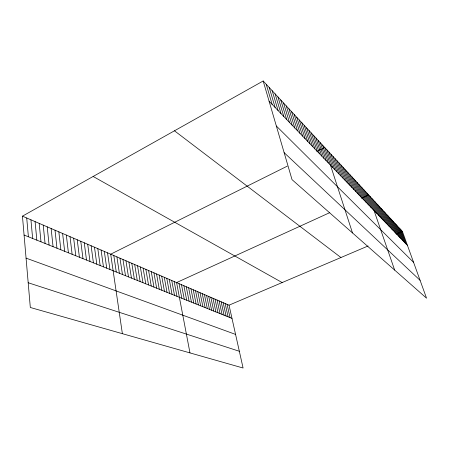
<?xml version="1.0" encoding="UTF-8"?>
<svg xmlns="http://www.w3.org/2000/svg" width="449" height="449" viewBox="0 0 449 449"><rect width="100%" height="100%" fill="white"/><g stroke="black" fill="none" stroke-linecap="round" stroke-linejoin="round"><path stroke-width="0.67" d="M22.45 216.16L229.035 305.174L243.083 368.012L30.319 307.486L22.45 216.16L263.176 80.988L402.377 231.375L426.55 298.192L292.03 179.639L263.176 80.988M287.265 166.147L110.695 254.185L122.375 333.674M316.972 151.335L324.717 147.474L352.499 232.93M329.779 212.63L176.586 282.573L189.972 352.903M361.417 198.183L368.618 194.9L394.66 270.085M229.035 305.174L368.085 245.973M396.153 234.024L402.377 231.375M28.186 282.752L239.339 351.27M26.064 258.13L235.568 334.404M24.078 235.04L231.993 318.397M93.139 176.468L282.152 282.556M174.47 130.799L340.937 257.53M284.144 152.677L420.084 280.322M276.348 126.017L413.591 262.373M269.08 101.177L407.445 245.379M401.148 230.04L406.227 244.11M399.902 228.698L404.998 242.825M398.639 227.334L403.752 241.528M397.371 225.959L402.495 240.215M396.08 224.567L401.221 238.89M394.778 223.164L399.936 237.549M393.464 221.744L398.633 236.196M392.134 220.302L397.32 234.827M390.787 218.848L395.99 233.435M389.429 217.378L394.643 232.038M388.048 215.896L393.285 230.618M386.656 214.392L391.904 229.181M385.253 212.871L390.512 227.727M383.828 211.327L389.103 226.262M382.385 209.773L387.678 224.775M380.926 208.196L386.235 223.271M379.45 206.602L384.776 221.75M377.957 204.991L383.294 220.212M376.447 203.358L381.802 218.652M374.921 201.708L380.286 217.075M373.372 200.035L378.754 215.475M371.806 198.346L377.205 213.859M370.223 196.634L375.633 212.225M367.041 193.193L372.485 208.942M365.447 191.47L370.902 207.292M363.83 189.725L369.303 205.625M362.197 187.963L367.68 203.936M360.541 186.172L366.042 202.224M358.863 184.365L364.38 200.495M357.168 182.53L362.697 198.739M355.451 180.678L360.996 196.965M353.711 178.797L359.267 195.169M351.954 176.895L357.522 193.345M350.169 174.97L355.748 191.504M348.362 173.017L353.958 189.635M346.533 171.041L352.139 187.738M344.68 169.037L350.299 185.824M342.8 167.006L348.435 183.877M340.898 164.951L346.544 181.907M338.967 162.869L344.63 179.914M337.014 160.759L342.688 177.888M335.033 158.615L340.718 175.84M333.029 156.448L338.726 173.757M330.992 154.248L336.705 171.653M328.932 152.02L334.651 169.514M326.838 149.764L332.574 167.348M322.567 145.15L328.326 162.92M320.39 142.793L326.154 160.658M318.173 140.402L323.954 158.362M315.933 137.983L321.72 156.039M313.655 135.519L319.458 153.676M311.348 133.027L317.157 151.279M309.007 130.496L314.822 148.849M306.628 127.926L312.453 146.38M304.214 125.322L310.051 143.876M301.767 122.678L307.61 141.334M299.281 119.99L305.135 138.747M296.755 117.262L302.615 136.126M294.196 114.495L300.061 133.465M291.592 111.683L297.468 130.76M288.948 108.832L294.83 128.01M286.266 105.93L292.153 125.22M283.538 102.984L289.431 122.381M280.771 99.992L286.664 119.501M277.953 96.95L283.852 116.572M275.097 93.863L280.995 113.591M272.189 90.72L278.094 110.566M269.237 87.533L275.136 107.491M266.229 84.289L272.133 104.359M227.093 304.338L230.045 317.617M225.129 303.49L228.081 316.826M223.147 302.637L226.094 316.029M221.149 301.773L224.09 315.226M219.129 300.903L222.07 314.418M217.092 300.027L220.021 313.598M215.032 299.141L217.956 312.768M212.949 298.243L215.874 311.932M210.85 297.339L213.769 311.09M208.723 296.424L211.636 310.237M206.579 295.498L209.487 309.372M204.418 294.566L207.315 308.502M202.23 293.624L205.12 307.621M200.018 292.669L202.903 306.734M197.785 291.71L200.664 305.836M195.528 290.733L198.396 304.927M193.244 289.751L196.112 304.012M190.943 288.758L193.8 303.081M188.614 287.753L191.459 302.143M186.256 286.743L189.096 301.2M183.877 285.716L186.711 300.241M181.475 284.677L184.298 299.275M179.044 283.633L181.856 298.293M174.173 281.534L176.968 296.334M171.737 280.485L174.521 295.352M169.279 279.424L172.051 294.364M166.787 278.352L169.548 293.36M164.272 277.269L167.022 292.35M161.73 276.174L164.463 291.322M159.159 275.063L161.881 290.29M156.555 273.946L159.272 289.24M153.928 272.812L156.628 288.179M151.274 271.667L153.956 287.107M148.585 270.511L151.257 286.024M145.869 269.338L148.524 284.93M143.119 268.154L145.757 283.824M140.341 266.959L142.962 282.702M137.529 265.746L140.133 281.568M134.683 264.517L137.276 280.423M131.804 263.282L134.38 279.261M128.897 262.025L131.45 278.088M125.95 260.757L128.487 276.898M122.97 259.471L125.49 275.697M119.956 258.175L122.454 274.479M116.903 256.862L119.383 273.25M113.816 255.532L116.274 272.004M107.53 252.821L109.943 269.462M104.331 251.44L106.716 268.171M101.087 250.042L103.45 266.863M97.809 248.634L100.144 265.533M94.486 247.197L96.799 264.192M91.119 245.749L93.409 262.833M87.718 244.284L89.974 261.458M84.266 242.797L86.494 260.061M80.775 241.293L82.975 258.652M77.234 239.766L79.406 257.221M73.653 238.223L75.791 255.773M70.022 236.657L72.126 254.302M66.34 235.074L68.416 252.815M62.613 233.469L64.656 251.305M58.841 231.841L60.84 249.779M55.014 230.191L56.978 248.23M51.135 228.519L53.061 246.658M47.201 226.829L49.093 245.07M43.216 225.112L45.068 243.453M39.181 223.372L40.988 241.82M35.084 221.604L36.846 240.159M30.93 219.819L32.648 238.475M26.721 218.001L28.394 236.769"/></g></svg>
